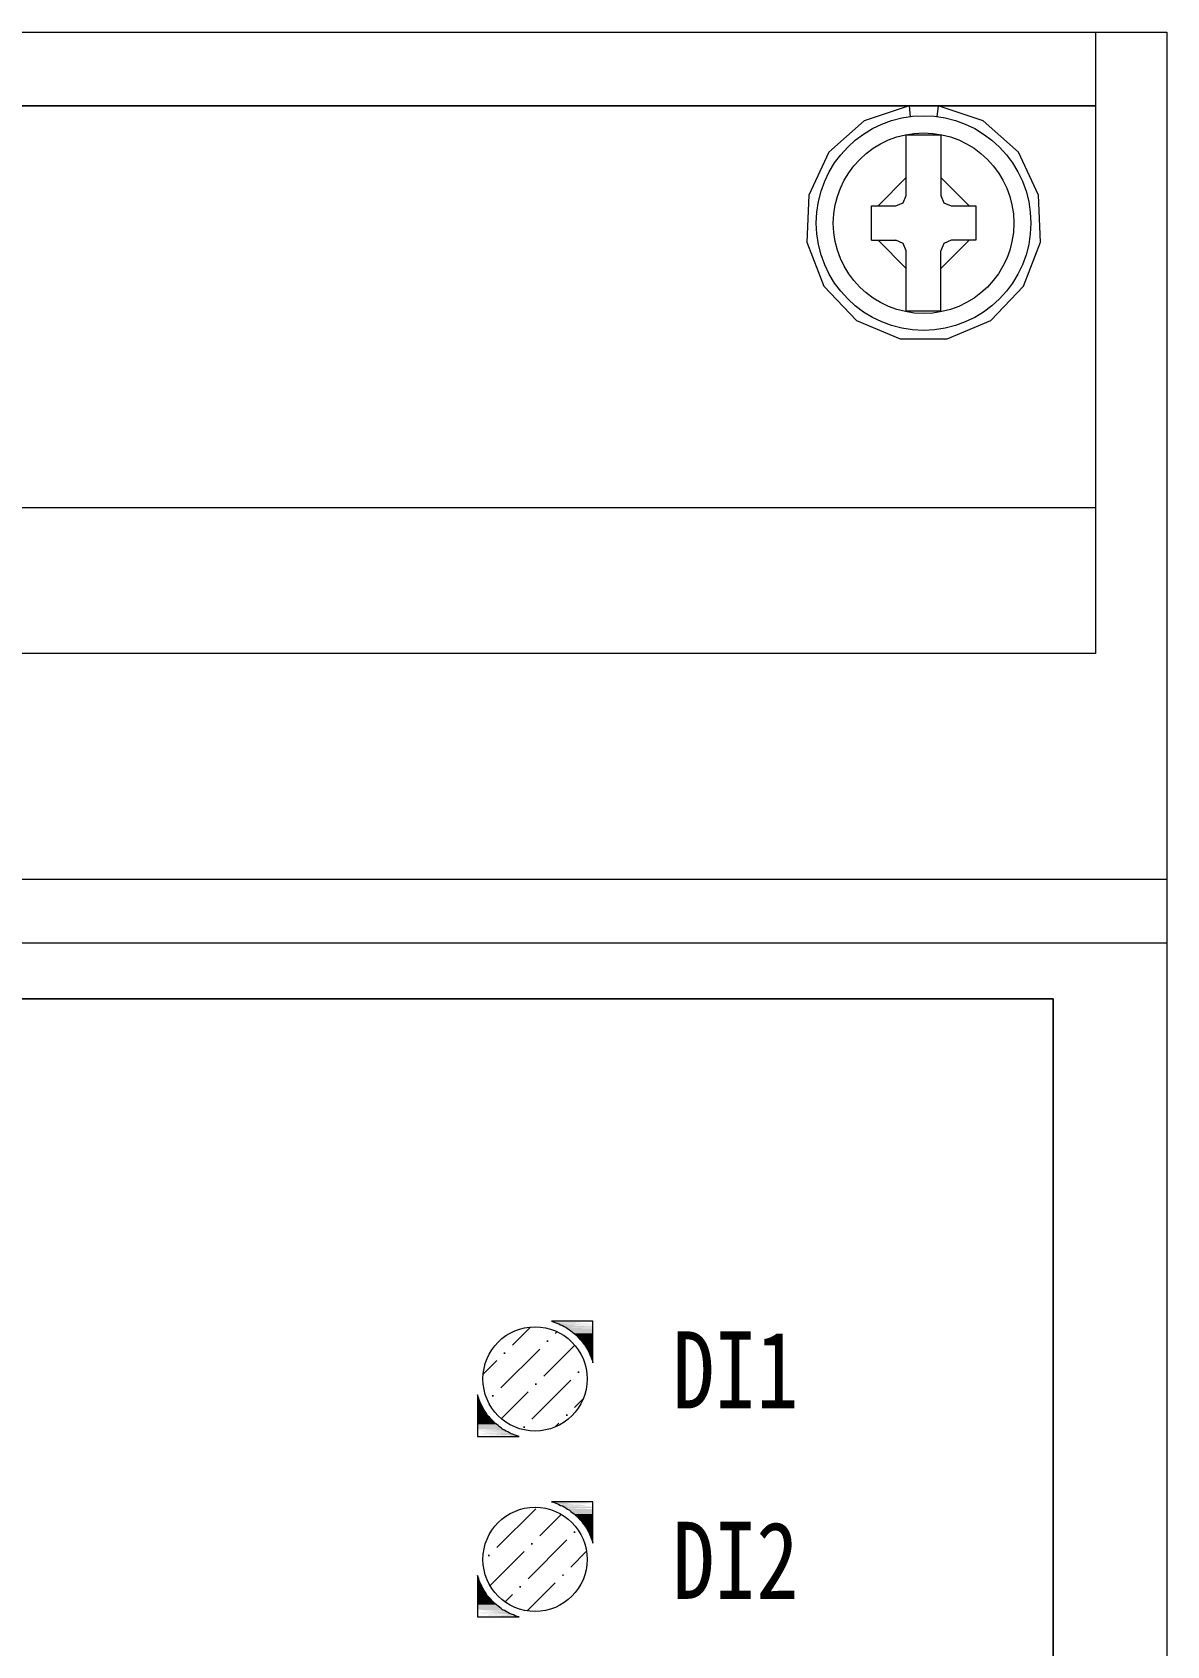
# Model space of a CAD drawing. Extents: x 180699 to 181399, y 198320 to 199620.
# Drawn here: x 181248.44 to 181281.57, y 199027.48 to 199074.59 of the extents above; entities that cross this region are included whole.
import ezdxf

# ---------------------------------------------------------------- set-up
doc = ezdxf.new("R2010")
doc.units = 0
doc.header["$MEASUREMENT"] = 0
doc.layers.add('元件', color=7, linetype='Continuous')
doc.styles.add('-宋体', font='', dxfattribs={"width": 0.7})
doc.styles.get('-宋体').set_extended_font_data('NSimSun')

# ---------------------------------------------------------------- blocks, each defined once
blk = doc.blocks.new('Manufacturer光辉电器PartName电源监控Series消防电源PartTypeMaxCurrent0MinCurrent0PolesMinPower0MaxPower0ShellFrameLimitingCurrentRemarkLibType2DelFlgfalseUpdateDate')
at = {"layer": '元件', "lineweight": 0, "transparency": 33554687}
h = blk.add_hatch(color=8, dxfattribs=at)
h.dxf.hatch_style = 2
h.paths.add_polyline_path([(27.698, 12.142), (27.751, 12.125), (28.906, 12.125)])
h = blk.add_hatch(color=8, dxfattribs=at)
h.dxf.hatch_style = 2
h.paths.add_polyline_path([(27.751, 12.125), (27.805, 12.107), (28.906, 12.107)])
h = blk.add_hatch(color=8, dxfattribs=at)
h.dxf.hatch_style = 2
h.paths.add_polyline_path([(27.805, 12.107), (27.859, 12.09), (28.906, 12.09)])
h = blk.add_hatch(color=8, dxfattribs=at)
h.dxf.hatch_style = 2
h.paths.add_polyline_path([(27.859, 12.09), (27.913, 12.063), (28.906, 12.063)])
h = blk.add_hatch(color=8, dxfattribs=at)
h.dxf.hatch_style = 2
h.paths.add_polyline_path([(27.913, 12.063), (27.966, 12.036), (28.906, 12.036)])
h = blk.add_hatch(color=8, dxfattribs=at)
h.dxf.hatch_style = 2
h.paths.add_polyline_path([(27.966, 12.036), (28.02, 12.017), (28.906, 12.017)])
h = blk.add_hatch(color=8, dxfattribs=at)
h.dxf.hatch_style = 2
h.paths.add_polyline_path([(28.02, 12.017), (28.073, 11.991), (28.906, 11.991)])
h = blk.add_hatch(color=8, dxfattribs=at)
h.dxf.hatch_style = 2
h.paths.add_polyline_path([(28.073, 11.991), (28.127, 11.955), (28.906, 11.955)])
h = blk.add_hatch(color=8, dxfattribs=at)
h.dxf.hatch_style = 2
h.paths.add_polyline_path([(28.073, 11.991), (28.906, 11.991), (28.906, 11.955)])
h = blk.add_hatch(color=8, dxfattribs=at)
h.dxf.hatch_style = 2
h.paths.add_polyline_path([(28.127, 11.955), (28.172, 11.929), (28.906, 11.929)])
h = blk.add_hatch(color=8, dxfattribs=at)
h.dxf.hatch_style = 2
h.paths.add_polyline_path([(28.172, 11.929), (28.226, 11.892), (28.906, 11.892)])
h = blk.add_hatch(color=8, dxfattribs=at)
h.dxf.hatch_style = 2
h.paths.add_polyline_path([(28.172, 11.929), (28.906, 11.929), (28.906, 11.892)])
h = blk.add_hatch(color=8, dxfattribs=at)
h.dxf.hatch_style = 2
h.paths.add_polyline_path([(28.226, 11.892), (28.27, 11.857), (28.906, 11.857)])
h = blk.add_hatch(color=8, dxfattribs=at)
h.dxf.hatch_style = 2
h.paths.add_polyline_path([(28.226, 11.892), (28.906, 11.892), (28.906, 11.857)])
h = blk.add_hatch(color=8, dxfattribs=at)
h.dxf.hatch_style = 2
h.paths.add_polyline_path([(28.27, 11.857), (28.316, 11.821), (28.906, 11.821)])
h = blk.add_hatch(color=8, dxfattribs=at)
h.dxf.hatch_style = 2
h.paths.add_polyline_path([(28.27, 11.857), (28.906, 11.857), (28.906, 11.821)])
h = blk.add_hatch(color=8, dxfattribs=at)
h.dxf.hatch_style = 2
h.paths.add_polyline_path([(28.316, 11.821), (28.36, 11.786), (28.906, 11.786)])
h = blk.add_hatch(color=8, dxfattribs=at)
h.dxf.hatch_style = 2
h.paths.add_polyline_path([(28.316, 11.821), (28.906, 11.821), (28.906, 11.786)])
h = blk.add_hatch(color=8, dxfattribs=at)
h.dxf.hatch_style = 2
h.paths.add_polyline_path([(28.36, 11.786), (28.405, 11.75), (28.906, 11.75)])
h = blk.add_hatch(color=8, dxfattribs=at)
h.dxf.hatch_style = 2
h.paths.add_polyline_path([(28.36, 11.786), (28.906, 11.786), (28.906, 11.75)])
h = blk.add_hatch(color=8, dxfattribs=at)
h.dxf.hatch_style = 2
h.paths.add_polyline_path([(27.558, 11.586), (27.606, 11.586), (27.606, 11.538), (27.558, 11.538)])
h = blk.add_hatch(color=8, dxfattribs=at)
h.dxf.hatch_style = 2
h.paths.add_polyline_path([(28.405, 11.75), (28.449, 11.714), (28.906, 11.714)])
h = blk.add_hatch(color=8, dxfattribs=at)
h.dxf.hatch_style = 2
h.paths.add_polyline_path([(28.405, 11.75), (28.906, 11.75), (28.906, 11.714)])
h = blk.add_hatch(color=8, dxfattribs=at)
h.dxf.hatch_style = 2
h.paths.add_polyline_path([(28.449, 11.714), (28.485, 11.669), (28.906, 11.669)])
h = blk.add_hatch(color=8, dxfattribs=at)
h.dxf.hatch_style = 2
h.paths.add_polyline_path([(28.449, 11.714), (28.906, 11.714), (28.906, 11.669)])
h = blk.add_hatch(color=8, dxfattribs=at)
h.dxf.hatch_style = 2
h.paths.add_polyline_path([(28.485, 11.669), (28.522, 11.633), (28.906, 11.633)])
h = blk.add_hatch(color=8, dxfattribs=at)
h.dxf.hatch_style = 2
h.paths.add_polyline_path([(28.485, 11.669), (28.906, 11.669), (28.906, 11.633)])
h = blk.add_hatch(color=8, dxfattribs=at)
h.dxf.hatch_style = 2
h.paths.add_polyline_path([(28.522, 11.633), (28.566, 11.589), (28.906, 11.589)])
h = blk.add_hatch(color=8, dxfattribs=at)
h.dxf.hatch_style = 2
h.paths.add_polyline_path([(28.522, 11.633), (28.906, 11.633), (28.906, 11.589)])
h = blk.add_hatch(color=8, dxfattribs=at)
h.dxf.hatch_style = 2
h.paths.add_polyline_path([(28.566, 11.589), (28.601, 11.544), (28.906, 11.544)])
h = blk.add_hatch(color=8, dxfattribs=at)
h.dxf.hatch_style = 2
h.paths.add_polyline_path([(28.566, 11.589), (28.906, 11.589), (28.906, 11.544)])
h = blk.add_hatch(color=8, dxfattribs=at)
h.dxf.hatch_style = 2
h.paths.add_polyline_path([(28.601, 11.544), (28.628, 11.5), (28.906, 11.5)])
h = blk.add_hatch(color=8, dxfattribs=at)
h.dxf.hatch_style = 2
h.paths.add_polyline_path([(28.601, 11.544), (28.906, 11.544), (28.906, 11.5)])
h = blk.add_hatch(color=8, dxfattribs=at)
h.dxf.hatch_style = 2
h.paths.add_polyline_path([(28.628, 11.5), (28.664, 11.455), (28.906, 11.455)])
h = blk.add_hatch(color=8, dxfattribs=at)
h.dxf.hatch_style = 2
h.paths.add_polyline_path([(28.628, 11.5), (28.906, 11.5), (28.906, 11.455)])
h = blk.add_hatch(color=8, dxfattribs=at)
h.dxf.hatch_style = 2
h.paths.add_polyline_path([(28.664, 11.455), (28.691, 11.41), (28.906, 11.41)])
h = blk.add_hatch(color=8, dxfattribs=at)
h.dxf.hatch_style = 2
h.paths.add_polyline_path([(28.664, 11.455), (28.906, 11.455), (28.906, 11.41)])
h = blk.add_hatch(color=8, dxfattribs=at)
h.dxf.hatch_style = 2
h.paths.add_polyline_path([(28.691, 11.41), (28.727, 11.366), (28.906, 11.366)])
h = blk.add_hatch(color=8, dxfattribs=at)
h.dxf.hatch_style = 2
h.paths.add_polyline_path([(28.691, 11.41), (28.906, 11.41), (28.906, 11.366)])
h = blk.add_hatch(color=8, dxfattribs=at)
h.dxf.hatch_style = 2
h.paths.add_polyline_path([(28.727, 11.366), (28.753, 11.312), (28.906, 11.312)])
h = blk.add_hatch(color=8, dxfattribs=at)
h.dxf.hatch_style = 2
h.paths.add_polyline_path([(28.727, 11.366), (28.906, 11.366), (28.906, 11.312)])
h = blk.add_hatch(color=8, dxfattribs=at)
h.dxf.hatch_style = 2
h.paths.add_polyline_path([(28.753, 11.312), (28.78, 11.268), (28.906, 11.268)])
h = blk.add_hatch(color=8, dxfattribs=at)
h.dxf.hatch_style = 2
h.paths.add_polyline_path([(28.753, 11.312), (28.906, 11.312), (28.906, 11.268)])
h = blk.add_hatch(color=8, dxfattribs=at)
h.dxf.hatch_style = 2
h.paths.add_polyline_path([(26.304, 11.238), (26.352, 11.238), (26.352, 11.19), (26.304, 11.19)])
h = blk.add_hatch(color=8, dxfattribs=at)
h.dxf.hatch_style = 2
h.paths.add_polyline_path([(28.78, 11.268), (28.799, 11.223), (28.906, 11.223)])
h = blk.add_hatch(color=8, dxfattribs=at)
h.dxf.hatch_style = 2
h.paths.add_polyline_path([(28.78, 11.268), (28.906, 11.268), (28.906, 11.223)])
h = blk.add_hatch(color=8, dxfattribs=at)
h.dxf.hatch_style = 2
h.paths.add_polyline_path([(28.799, 11.223), (28.826, 11.169), (28.906, 11.169)])
h = blk.add_hatch(color=8, dxfattribs=at)
h.dxf.hatch_style = 2
h.paths.add_polyline_path([(28.799, 11.223), (28.906, 11.223), (28.906, 11.169)])
h = blk.add_hatch(color=8, dxfattribs=at)
h.dxf.hatch_style = 2
h.paths.add_polyline_path([(28.826, 11.169), (28.843, 11.125), (28.906, 11.125)])
h = blk.add_hatch(color=8, dxfattribs=at)
h.dxf.hatch_style = 2
h.paths.add_polyline_path([(28.826, 11.169), (28.906, 11.169), (28.906, 11.125)])
h = blk.add_hatch(color=8, dxfattribs=at)
h.dxf.hatch_style = 2
h.paths.add_polyline_path([(28.843, 11.125), (28.861, 11.08), (28.906, 11.08)])
h = blk.add_hatch(color=8, dxfattribs=at)
h.dxf.hatch_style = 2
h.paths.add_polyline_path([(28.843, 11.125), (28.906, 11.125), (28.906, 11.08)])
h = blk.add_hatch(color=8, dxfattribs=at)
h.dxf.hatch_style = 2
h.paths.add_polyline_path([(28.861, 11.08), (28.906, 11.08), (28.906, 11.026)])
h = blk.add_hatch(color=8, dxfattribs=at)
h.dxf.hatch_style = 2
h.paths.add_polyline_path([(28.471, 10.675), (28.519, 10.675), (28.519, 10.627), (28.471, 10.627)])
h = blk.add_hatch(color=8, dxfattribs=at)
h.dxf.hatch_style = 2
h.paths.add_polyline_path([(25.541, 9.936), (25.541, 9.892), (25.577, 9.892)])
h = blk.add_hatch(color=8, dxfattribs=at)
h.dxf.hatch_style = 2
h.paths.add_polyline_path([(25.541, 9.892), (25.541, 9.848), (25.594, 9.848)])
h = blk.add_hatch(color=8, dxfattribs=at)
h.dxf.hatch_style = 2
h.paths.add_polyline_path([(25.541, 9.892), (25.577, 9.892), (25.594, 9.848)])
h = blk.add_hatch(color=8, dxfattribs=at)
h.dxf.hatch_style = 2
h.paths.add_polyline_path([(25.964, 9.987), (26.012, 9.987), (26.012, 9.939), (25.964, 9.939)])
h = blk.add_hatch(color=8, dxfattribs=at)
h.dxf.hatch_style = 2
h.paths.add_polyline_path([(27.217, 10.327), (27.265, 10.327), (27.265, 10.279), (27.217, 10.279)])
h = blk.add_hatch(color=8, dxfattribs=at)
h.dxf.hatch_style = 2
h.paths.add_polyline_path([(25.541, 9.848), (25.541, 9.794), (25.612, 9.794)])
h = blk.add_hatch(color=8, dxfattribs=at)
h.dxf.hatch_style = 2
h.paths.add_polyline_path([(25.541, 9.848), (25.594, 9.848), (25.612, 9.794)])
h = blk.add_hatch(color=8, dxfattribs=at)
h.dxf.hatch_style = 2
h.paths.add_polyline_path([(25.541, 9.794), (25.541, 9.749), (25.63, 9.749)])
h = blk.add_hatch(color=8, dxfattribs=at)
h.dxf.hatch_style = 2
h.paths.add_polyline_path([(25.541, 9.794), (25.612, 9.794), (25.63, 9.749)])
h = blk.add_hatch(color=8, dxfattribs=at)
h.dxf.hatch_style = 2
h.paths.add_polyline_path([(25.541, 9.749), (25.541, 9.704), (25.657, 9.704)])
h = blk.add_hatch(color=8, dxfattribs=at)
h.dxf.hatch_style = 2
h.paths.add_polyline_path([(25.541, 9.749), (25.63, 9.749), (25.657, 9.704)])
h = blk.add_hatch(color=8, dxfattribs=at)
h.dxf.hatch_style = 2
h.paths.add_polyline_path([(25.541, 9.704), (25.541, 9.651), (25.675, 9.651)])
h = blk.add_hatch(color=8, dxfattribs=at)
h.dxf.hatch_style = 2
h.paths.add_polyline_path([(25.541, 9.704), (25.657, 9.704), (25.675, 9.651)])
h = blk.add_hatch(color=8, dxfattribs=at)
h.dxf.hatch_style = 2
h.paths.add_polyline_path([(25.541, 9.651), (25.541, 9.606), (25.702, 9.606)])
h = blk.add_hatch(color=8, dxfattribs=at)
h.dxf.hatch_style = 2
h.paths.add_polyline_path([(25.541, 9.651), (25.675, 9.651), (25.702, 9.606)])
h = blk.add_hatch(color=8, dxfattribs=at)
h.dxf.hatch_style = 2
h.paths.add_polyline_path([(25.541, 9.606), (25.541, 9.561), (25.729, 9.561)])
h = blk.add_hatch(color=8, dxfattribs=at)
h.dxf.hatch_style = 2
h.paths.add_polyline_path([(25.541, 9.606), (25.702, 9.606), (25.729, 9.561)])
h = blk.add_hatch(color=8, dxfattribs=at)
h.dxf.hatch_style = 2
h.paths.add_polyline_path([(25.541, 9.561), (25.541, 9.517), (25.756, 9.517)])
h = blk.add_hatch(color=8, dxfattribs=at)
h.dxf.hatch_style = 2
h.paths.add_polyline_path([(25.541, 9.561), (25.729, 9.561), (25.756, 9.517)])
h = blk.add_hatch(color=8, dxfattribs=at)
h.dxf.hatch_style = 2
h.paths.add_polyline_path([(25.541, 9.517), (25.541, 9.463), (25.791, 9.463)])
h = blk.add_hatch(color=8, dxfattribs=at)
h.dxf.hatch_style = 2
h.paths.add_polyline_path([(25.541, 9.517), (25.756, 9.517), (25.791, 9.463)])
h = blk.add_hatch(color=8, dxfattribs=at)
h.dxf.hatch_style = 2
h.paths.add_polyline_path([(25.541, 9.463), (25.541, 9.419), (25.818, 9.419)])
h = blk.add_hatch(color=8, dxfattribs=at)
h.dxf.hatch_style = 2
h.paths.add_polyline_path([(25.541, 9.463), (25.791, 9.463), (25.818, 9.419)])
h = blk.add_hatch(color=8, dxfattribs=at)
h.dxf.hatch_style = 2
h.paths.add_polyline_path([(28.13, 9.424), (28.178, 9.424), (28.178, 9.376), (28.13, 9.376)])
h = blk.add_hatch(color=8, dxfattribs=at)
h.dxf.hatch_style = 2
h.paths.add_polyline_path([(25.541, 9.419), (25.541, 9.374), (25.854, 9.374)])
h = blk.add_hatch(color=8, dxfattribs=at)
h.dxf.hatch_style = 2
h.paths.add_polyline_path([(25.541, 9.419), (25.818, 9.419), (25.854, 9.374)])
h = blk.add_hatch(color=8, dxfattribs=at)
h.dxf.hatch_style = 2
h.paths.add_polyline_path([(25.541, 9.374), (25.541, 9.338), (25.889, 9.338)])
h = blk.add_hatch(color=8, dxfattribs=at)
h.dxf.hatch_style = 2
h.paths.add_polyline_path([(25.541, 9.374), (25.854, 9.374), (25.889, 9.338)])
h = blk.add_hatch(color=8, dxfattribs=at)
h.dxf.hatch_style = 2
h.paths.add_polyline_path([(25.541, 9.338), (25.541, 9.294), (25.926, 9.294)])
h = blk.add_hatch(color=8, dxfattribs=at)
h.dxf.hatch_style = 2
h.paths.add_polyline_path([(25.541, 9.338), (25.889, 9.338), (25.926, 9.294)])
h = blk.add_hatch(color=8, dxfattribs=at)
h.dxf.hatch_style = 2
h.paths.add_polyline_path([(25.541, 9.294), (25.541, 9.249), (25.97, 9.249)])
h = blk.add_hatch(color=8, dxfattribs=at)
h.dxf.hatch_style = 2
h.paths.add_polyline_path([(25.541, 9.294), (25.926, 9.294), (25.97, 9.249)])
h = blk.add_hatch(color=8, dxfattribs=at)
h.dxf.hatch_style = 2
h.paths.add_polyline_path([(25.541, 9.249), (25.541, 9.213), (26.006, 9.213)])
h = blk.add_hatch(color=8, dxfattribs=at)
h.dxf.hatch_style = 2
h.paths.add_polyline_path([(25.541, 9.249), (25.97, 9.249), (26.006, 9.213)])
h = blk.add_hatch(color=8, dxfattribs=at)
h.dxf.hatch_style = 2
h.paths.add_polyline_path([(25.541, 9.213), (25.541, 9.169), (26.051, 9.169)])
h = blk.add_hatch(color=8, dxfattribs=at)
h.dxf.hatch_style = 2
h.paths.add_polyline_path([(25.541, 9.213), (26.006, 9.213), (26.051, 9.169)])
h = blk.add_hatch(color=8, dxfattribs=at)
h.dxf.hatch_style = 2
h.paths.add_polyline_path([(25.541, 9.169), (25.541, 9.133), (26.095, 9.133)])
h = blk.add_hatch(color=8, dxfattribs=at)
h.dxf.hatch_style = 2
h.paths.add_polyline_path([(25.541, 9.169), (26.051, 9.169), (26.095, 9.133)])
h = blk.add_hatch(color=8, dxfattribs=at)
h.dxf.hatch_style = 2
h.paths.add_polyline_path([(25.541, 9.133), (25.541, 9.097), (26.14, 9.097)])
h = blk.add_hatch(color=8, dxfattribs=at)
h.dxf.hatch_style = 2
h.paths.add_polyline_path([(25.541, 9.133), (26.095, 9.133), (26.14, 9.097)])
h = blk.add_hatch(color=8, dxfattribs=at)
h.dxf.hatch_style = 2
h.paths.add_polyline_path([(25.541, 9.097), (25.541, 9.062), (26.185, 9.062)])
h = blk.add_hatch(color=8, dxfattribs=at)
h.dxf.hatch_style = 2
h.paths.add_polyline_path([(25.541, 9.097), (26.14, 9.097), (26.185, 9.062)])
h = blk.add_hatch(color=8, dxfattribs=at)
h.dxf.hatch_style = 2
h.paths.add_polyline_path([(25.541, 9.062), (25.541, 9.025), (26.23, 9.025)])
h = blk.add_hatch(color=8, dxfattribs=at)
h.dxf.hatch_style = 2
h.paths.add_polyline_path([(25.541, 9.062), (26.185, 9.062), (26.23, 9.025)])
h = blk.add_hatch(color=8, dxfattribs=at)
h.dxf.hatch_style = 2
h.paths.add_polyline_path([(25.541, 9.025), (25.541, 8.99), (26.274, 8.99)])
h = blk.add_hatch(color=8, dxfattribs=at)
h.dxf.hatch_style = 2
h.paths.add_polyline_path([(25.541, 9.025), (26.23, 9.025), (26.274, 8.99)])
h = blk.add_hatch(color=8, dxfattribs=at)
h.dxf.hatch_style = 2
h.paths.add_polyline_path([(25.541, 8.99), (26.274, 8.99), (26.328, 8.963)])
h = blk.add_hatch(color=8, dxfattribs=at)
h.dxf.hatch_style = 2
h.paths.add_polyline_path([(25.541, 8.963), (26.328, 8.963), (26.382, 8.937)])
h = blk.add_hatch(color=8, dxfattribs=at)
h.dxf.hatch_style = 2
h.paths.add_polyline_path([(26.877, 9.076), (26.925, 9.076), (26.925, 9.028), (26.877, 9.028)])
h = blk.add_hatch(color=8, dxfattribs=at)
h.dxf.hatch_style = 2
h.paths.add_polyline_path([(25.541, 8.937), (26.382, 8.937), (26.427, 8.91)])
h = blk.add_hatch(color=8, dxfattribs=at)
h.dxf.hatch_style = 2
h.paths.add_polyline_path([(25.541, 8.91), (26.427, 8.91), (26.48, 8.883)])
h = blk.add_hatch(color=8, dxfattribs=at)
h.dxf.hatch_style = 2
h.paths.add_polyline_path([(25.541, 8.883), (26.48, 8.883), (26.534, 8.856)])
h = blk.add_hatch(color=8, dxfattribs=at)
h.dxf.hatch_style = 2
h.paths.add_polyline_path([(25.541, 8.856), (26.534, 8.856), (26.588, 8.839)])
h = blk.add_hatch(color=8, dxfattribs=at)
h.dxf.hatch_style = 2
h.paths.add_polyline_path([(25.541, 8.839), (26.588, 8.839), (26.642, 8.812)])
h = blk.add_hatch(color=8, dxfattribs=at)
h.dxf.hatch_style = 2
h.paths.add_polyline_path([(25.541, 8.812), (26.642, 8.812), (26.695, 8.793)])
h = blk.add_hatch(color=8, dxfattribs=at)
h.dxf.hatch_style = 2
h.paths.add_polyline_path([(25.541, 8.793), (26.695, 8.793), (26.758, 8.776)])
h = blk.add_hatch(color=8, dxfattribs=at)
h.dxf.hatch_style = 2
h.paths.add_polyline_path([(27.698, 6.873), (27.751, 6.856), (28.906, 6.856)])
h = blk.add_hatch(color=8, dxfattribs=at)
h.dxf.hatch_style = 2
h.paths.add_polyline_path([(27.751, 6.856), (27.805, 6.837), (28.906, 6.837)])
h = blk.add_hatch(color=8, dxfattribs=at)
h.dxf.hatch_style = 2
h.paths.add_polyline_path([(27.805, 6.837), (27.859, 6.819), (28.906, 6.819)])
h = blk.add_hatch(color=8, dxfattribs=at)
h.dxf.hatch_style = 2
h.paths.add_polyline_path([(27.859, 6.819), (27.913, 6.793), (28.906, 6.793)])
h = blk.add_hatch(color=8, dxfattribs=at)
h.dxf.hatch_style = 2
h.paths.add_polyline_path([(27.913, 6.793), (27.966, 6.766), (28.906, 6.766)])
h = blk.add_hatch(color=8, dxfattribs=at)
h.dxf.hatch_style = 2
h.paths.add_polyline_path([(27.966, 6.766), (28.02, 6.748), (28.906, 6.748)])
h = blk.add_hatch(color=8, dxfattribs=at)
h.dxf.hatch_style = 2
h.paths.add_polyline_path([(28.02, 6.748), (28.073, 6.721), (28.906, 6.721)])
h = blk.add_hatch(color=8, dxfattribs=at)
h.dxf.hatch_style = 2
h.paths.add_polyline_path([(28.073, 6.721), (28.127, 6.685), (28.906, 6.685)])
h = blk.add_hatch(color=8, dxfattribs=at)
h.dxf.hatch_style = 2
h.paths.add_polyline_path([(28.073, 6.721), (28.906, 6.721), (28.906, 6.685)])
h = blk.add_hatch(color=8, dxfattribs=at)
h.dxf.hatch_style = 2
h.paths.add_polyline_path([(28.127, 6.685), (28.172, 6.658), (28.906, 6.658)])
h = blk.add_hatch(color=8, dxfattribs=at)
h.dxf.hatch_style = 2
h.paths.add_polyline_path([(28.172, 6.658), (28.226, 6.623), (28.906, 6.623)])
h = blk.add_hatch(color=8, dxfattribs=at)
h.dxf.hatch_style = 2
h.paths.add_polyline_path([(28.172, 6.658), (28.906, 6.658), (28.906, 6.623)])
h = blk.add_hatch(color=8, dxfattribs=at)
h.dxf.hatch_style = 2
h.paths.add_polyline_path([(28.226, 6.623), (28.27, 6.587), (28.906, 6.587)])
h = blk.add_hatch(color=8, dxfattribs=at)
h.dxf.hatch_style = 2
h.paths.add_polyline_path([(28.226, 6.623), (28.906, 6.623), (28.906, 6.587)])
h = blk.add_hatch(color=8, dxfattribs=at)
h.dxf.hatch_style = 2
h.paths.add_polyline_path([(28.27, 6.587), (28.316, 6.552), (28.906, 6.552)])
h = blk.add_hatch(color=8, dxfattribs=at)
h.dxf.hatch_style = 2
h.paths.add_polyline_path([(28.27, 6.587), (28.906, 6.587), (28.906, 6.552)])
h = blk.add_hatch(color=8, dxfattribs=at)
h.dxf.hatch_style = 2
h.paths.add_polyline_path([(28.316, 6.552), (28.36, 6.516), (28.906, 6.516)])
h = blk.add_hatch(color=8, dxfattribs=at)
h.dxf.hatch_style = 2
h.paths.add_polyline_path([(28.316, 6.552), (28.906, 6.552), (28.906, 6.516)])
h = blk.add_hatch(color=8, dxfattribs=at)
h.dxf.hatch_style = 2
h.paths.add_polyline_path([(28.36, 6.516), (28.405, 6.48), (28.906, 6.48)])
h = blk.add_hatch(color=8, dxfattribs=at)
h.dxf.hatch_style = 2
h.paths.add_polyline_path([(28.36, 6.516), (28.906, 6.516), (28.906, 6.48)])
h = blk.add_hatch(color=8, dxfattribs=at)
h.dxf.hatch_style = 2
h.paths.add_polyline_path([(28.405, 6.48), (28.449, 6.445), (28.906, 6.445)])
h = blk.add_hatch(color=8, dxfattribs=at)
h.dxf.hatch_style = 2
h.paths.add_polyline_path([(28.405, 6.48), (28.906, 6.48), (28.906, 6.445)])
h = blk.add_hatch(color=8, dxfattribs=at)
h.dxf.hatch_style = 2
h.paths.add_polyline_path([(28.449, 6.445), (28.485, 6.4), (28.906, 6.4)])
h = blk.add_hatch(color=8, dxfattribs=at)
h.dxf.hatch_style = 2
h.paths.add_polyline_path([(28.449, 6.445), (28.906, 6.445), (28.906, 6.4)])
h = blk.add_hatch(color=8, dxfattribs=at)
h.dxf.hatch_style = 2
h.paths.add_polyline_path([(28.485, 6.4), (28.522, 6.364), (28.906, 6.364)])
h = blk.add_hatch(color=8, dxfattribs=at)
h.dxf.hatch_style = 2
h.paths.add_polyline_path([(28.485, 6.4), (28.906, 6.4), (28.906, 6.364)])
h = blk.add_hatch(color=8, dxfattribs=at)
h.dxf.hatch_style = 2
h.paths.add_polyline_path([(28.522, 6.364), (28.566, 6.32), (28.906, 6.32)])
h = blk.add_hatch(color=8, dxfattribs=at)
h.dxf.hatch_style = 2
h.paths.add_polyline_path([(28.522, 6.364), (28.906, 6.364), (28.906, 6.32)])
h = blk.add_hatch(color=8, dxfattribs=at)
h.dxf.hatch_style = 2
h.paths.add_polyline_path([(28.566, 6.32), (28.601, 6.274), (28.906, 6.274)])
h = blk.add_hatch(color=8, dxfattribs=at)
h.dxf.hatch_style = 2
h.paths.add_polyline_path([(28.566, 6.32), (28.906, 6.32), (28.906, 6.274)])
h = blk.add_hatch(color=8, dxfattribs=at)
h.dxf.hatch_style = 2
h.paths.add_polyline_path([(28.601, 6.274), (28.628, 6.23), (28.906, 6.23)])
h = blk.add_hatch(color=8, dxfattribs=at)
h.dxf.hatch_style = 2
h.paths.add_polyline_path([(28.601, 6.274), (28.906, 6.274), (28.906, 6.23)])
h = blk.add_hatch(color=8, dxfattribs=at)
h.dxf.hatch_style = 2
h.paths.add_polyline_path([(28.628, 6.23), (28.664, 6.185), (28.906, 6.185)])
h = blk.add_hatch(color=8, dxfattribs=at)
h.dxf.hatch_style = 2
h.paths.add_polyline_path([(28.628, 6.23), (28.906, 6.23), (28.906, 6.185)])
h = blk.add_hatch(color=8, dxfattribs=at)
h.dxf.hatch_style = 2
h.paths.add_polyline_path([(28.664, 6.185), (28.691, 6.141), (28.906, 6.141)])
h = blk.add_hatch(color=8, dxfattribs=at)
h.dxf.hatch_style = 2
h.paths.add_polyline_path([(28.664, 6.185), (28.906, 6.185), (28.906, 6.141)])
h = blk.add_hatch(color=8, dxfattribs=at)
h.dxf.hatch_style = 2
h.paths.add_polyline_path([(28.691, 6.141), (28.727, 6.096), (28.906, 6.096)])
h = blk.add_hatch(color=8, dxfattribs=at)
h.dxf.hatch_style = 2
h.paths.add_polyline_path([(28.691, 6.141), (28.906, 6.141), (28.906, 6.096)])
h = blk.add_hatch(color=8, dxfattribs=at)
h.dxf.hatch_style = 2
h.paths.add_polyline_path([(27.101, 5.664), (27.149, 5.664), (27.149, 5.616), (27.101, 5.616)])
h = blk.add_hatch(color=8, dxfattribs=at)
h.dxf.hatch_style = 2
h.paths.add_polyline_path([(28.354, 6.004), (28.402, 6.004), (28.402, 5.956), (28.354, 5.956)])
h = blk.add_hatch(color=8, dxfattribs=at)
h.dxf.hatch_style = 2
h.paths.add_polyline_path([(28.727, 6.096), (28.753, 6.043), (28.906, 6.043)])
h = blk.add_hatch(color=8, dxfattribs=at)
h.dxf.hatch_style = 2
h.paths.add_polyline_path([(28.727, 6.096), (28.906, 6.096), (28.906, 6.043)])
h = blk.add_hatch(color=8, dxfattribs=at)
h.dxf.hatch_style = 2
h.paths.add_polyline_path([(28.753, 6.043), (28.78, 5.997), (28.906, 5.997)])
h = blk.add_hatch(color=8, dxfattribs=at)
h.dxf.hatch_style = 2
h.paths.add_polyline_path([(28.753, 6.043), (28.906, 6.043), (28.906, 5.997)])
h = blk.add_hatch(color=8, dxfattribs=at)
h.dxf.hatch_style = 2
h.paths.add_polyline_path([(28.78, 5.997), (28.799, 5.953), (28.906, 5.953)])
h = blk.add_hatch(color=8, dxfattribs=at)
h.dxf.hatch_style = 2
h.paths.add_polyline_path([(28.78, 5.997), (28.906, 5.997), (28.906, 5.953)])
h = blk.add_hatch(color=8, dxfattribs=at)
h.dxf.hatch_style = 2
h.paths.add_polyline_path([(28.799, 5.953), (28.826, 5.899), (28.906, 5.899)])
h = blk.add_hatch(color=8, dxfattribs=at)
h.dxf.hatch_style = 2
h.paths.add_polyline_path([(28.799, 5.953), (28.906, 5.953), (28.906, 5.899)])
h = blk.add_hatch(color=8, dxfattribs=at)
h.dxf.hatch_style = 2
h.paths.add_polyline_path([(28.826, 5.899), (28.843, 5.855), (28.906, 5.855)])
h = blk.add_hatch(color=8, dxfattribs=at)
h.dxf.hatch_style = 2
h.paths.add_polyline_path([(28.826, 5.899), (28.906, 5.899), (28.906, 5.855)])
h = blk.add_hatch(color=8, dxfattribs=at)
h.dxf.hatch_style = 2
h.paths.add_polyline_path([(28.843, 5.855), (28.861, 5.81), (28.906, 5.81)])
h = blk.add_hatch(color=8, dxfattribs=at)
h.dxf.hatch_style = 2
h.paths.add_polyline_path([(28.843, 5.855), (28.906, 5.855), (28.906, 5.81)])
h = blk.add_hatch(color=8, dxfattribs=at)
h.dxf.hatch_style = 2
h.paths.add_polyline_path([(28.861, 5.81), (28.906, 5.81), (28.906, 5.757)])
h = blk.add_hatch(color=8, dxfattribs=at)
h.dxf.hatch_style = 2
h.paths.add_polyline_path([(25.848, 5.325), (25.896, 5.325), (25.896, 5.277), (25.848, 5.277)])
h = blk.add_hatch(color=8, dxfattribs=at)
h.dxf.hatch_style = 2
h.paths.add_polyline_path([(28.014, 4.753), (28.062, 4.753), (28.062, 4.705), (28.014, 4.705)])
h = blk.add_hatch(color=8, dxfattribs=at)
h.dxf.hatch_style = 2
h.paths.add_polyline_path([(25.541, 4.667), (25.541, 4.623), (25.577, 4.623)])
h = blk.add_hatch(color=8, dxfattribs=at)
h.dxf.hatch_style = 2
h.paths.add_polyline_path([(25.541, 4.623), (25.541, 4.577), (25.594, 4.577)])
h = blk.add_hatch(color=8, dxfattribs=at)
h.dxf.hatch_style = 2
h.paths.add_polyline_path([(25.541, 4.623), (25.577, 4.623), (25.594, 4.577)])
h = blk.add_hatch(color=8, dxfattribs=at)
h.dxf.hatch_style = 2
h.paths.add_polyline_path([(25.541, 4.577), (25.541, 4.524), (25.612, 4.524)])
h = blk.add_hatch(color=8, dxfattribs=at)
h.dxf.hatch_style = 2
h.paths.add_polyline_path([(25.541, 4.577), (25.594, 4.577), (25.612, 4.524)])
h = blk.add_hatch(color=8, dxfattribs=at)
h.dxf.hatch_style = 2
h.paths.add_polyline_path([(25.541, 4.524), (25.541, 4.479), (25.63, 4.479)])
h = blk.add_hatch(color=8, dxfattribs=at)
h.dxf.hatch_style = 2
h.paths.add_polyline_path([(25.541, 4.524), (25.612, 4.524), (25.63, 4.479)])
h = blk.add_hatch(color=8, dxfattribs=at)
h.dxf.hatch_style = 2
h.paths.add_polyline_path([(25.541, 4.479), (25.541, 4.435), (25.657, 4.435)])
h = blk.add_hatch(color=8, dxfattribs=at)
h.dxf.hatch_style = 2
h.paths.add_polyline_path([(25.541, 4.479), (25.63, 4.479), (25.657, 4.435)])
h = blk.add_hatch(color=8, dxfattribs=at)
h.dxf.hatch_style = 2
h.paths.add_polyline_path([(25.541, 4.435), (25.541, 4.381), (25.675, 4.381)])
h = blk.add_hatch(color=8, dxfattribs=at)
h.dxf.hatch_style = 2
h.paths.add_polyline_path([(25.541, 4.435), (25.657, 4.435), (25.675, 4.381)])
h = blk.add_hatch(color=8, dxfattribs=at)
h.dxf.hatch_style = 2
h.paths.add_polyline_path([(25.541, 4.381), (25.541, 4.337), (25.702, 4.337)])
h = blk.add_hatch(color=8, dxfattribs=at)
h.dxf.hatch_style = 2
h.paths.add_polyline_path([(25.541, 4.381), (25.675, 4.381), (25.702, 4.337)])
h = blk.add_hatch(color=8, dxfattribs=at)
h.dxf.hatch_style = 2
h.paths.add_polyline_path([(25.541, 4.337), (25.541, 4.292), (25.729, 4.292)])
h = blk.add_hatch(color=8, dxfattribs=at)
h.dxf.hatch_style = 2
h.paths.add_polyline_path([(25.541, 4.337), (25.702, 4.337), (25.729, 4.292)])
h = blk.add_hatch(color=8, dxfattribs=at)
h.dxf.hatch_style = 2
h.paths.add_polyline_path([(25.541, 4.292), (25.541, 4.247), (25.756, 4.247)])
h = blk.add_hatch(color=8, dxfattribs=at)
h.dxf.hatch_style = 2
h.paths.add_polyline_path([(25.541, 4.292), (25.729, 4.292), (25.756, 4.247)])
h = blk.add_hatch(color=8, dxfattribs=at)
h.dxf.hatch_style = 2
h.paths.add_polyline_path([(25.541, 4.247), (25.541, 4.193), (25.791, 4.193)])
h = blk.add_hatch(color=8, dxfattribs=at)
h.dxf.hatch_style = 2
h.paths.add_polyline_path([(25.541, 4.247), (25.756, 4.247), (25.791, 4.193)])
h = blk.add_hatch(color=8, dxfattribs=at)
h.dxf.hatch_style = 2
h.paths.add_polyline_path([(26.761, 4.414), (26.809, 4.414), (26.809, 4.366), (26.761, 4.366)])
h = blk.add_hatch(color=8, dxfattribs=at)
h.dxf.hatch_style = 2
h.paths.add_polyline_path([(25.541, 4.193), (25.541, 4.149), (25.818, 4.149)])
h = blk.add_hatch(color=8, dxfattribs=at)
h.dxf.hatch_style = 2
h.paths.add_polyline_path([(25.541, 4.193), (25.791, 4.193), (25.818, 4.149)])
h = blk.add_hatch(color=8, dxfattribs=at)
h.dxf.hatch_style = 2
h.paths.add_polyline_path([(25.541, 4.149), (25.541, 4.104), (25.854, 4.104)])
h = blk.add_hatch(color=8, dxfattribs=at)
h.dxf.hatch_style = 2
h.paths.add_polyline_path([(25.541, 4.149), (25.818, 4.149), (25.854, 4.104)])
h = blk.add_hatch(color=8, dxfattribs=at)
h.dxf.hatch_style = 2
h.paths.add_polyline_path([(25.541, 4.104), (25.541, 4.068), (25.889, 4.068)])
h = blk.add_hatch(color=8, dxfattribs=at)
h.dxf.hatch_style = 2
h.paths.add_polyline_path([(25.541, 4.104), (25.854, 4.104), (25.889, 4.068)])
h = blk.add_hatch(color=8, dxfattribs=at)
h.dxf.hatch_style = 2
h.paths.add_polyline_path([(25.541, 4.068), (25.541, 4.024), (25.926, 4.024)])
h = blk.add_hatch(color=8, dxfattribs=at)
h.dxf.hatch_style = 2
h.paths.add_polyline_path([(25.541, 4.068), (25.889, 4.068), (25.926, 4.024)])
h = blk.add_hatch(color=8, dxfattribs=at)
h.dxf.hatch_style = 2
h.paths.add_polyline_path([(25.541, 4.024), (25.541, 3.979), (25.97, 3.979)])
h = blk.add_hatch(color=8, dxfattribs=at)
h.dxf.hatch_style = 2
h.paths.add_polyline_path([(25.541, 4.024), (25.926, 4.024), (25.97, 3.979)])
h = blk.add_hatch(color=8, dxfattribs=at)
h.dxf.hatch_style = 2
h.paths.add_polyline_path([(25.541, 3.979), (25.541, 3.943), (26.006, 3.943)])
h = blk.add_hatch(color=8, dxfattribs=at)
h.dxf.hatch_style = 2
h.paths.add_polyline_path([(25.541, 3.979), (25.97, 3.979), (26.006, 3.943)])
h = blk.add_hatch(color=8, dxfattribs=at)
h.dxf.hatch_style = 2
h.paths.add_polyline_path([(25.541, 3.943), (25.541, 3.899), (26.051, 3.899)])
h = blk.add_hatch(color=8, dxfattribs=at)
h.dxf.hatch_style = 2
h.paths.add_polyline_path([(25.541, 3.943), (26.006, 3.943), (26.051, 3.899)])
h = blk.add_hatch(color=8, dxfattribs=at)
h.dxf.hatch_style = 2
h.paths.add_polyline_path([(25.541, 3.899), (25.541, 3.863), (26.095, 3.863)])
h = blk.add_hatch(color=8, dxfattribs=at)
h.dxf.hatch_style = 2
h.paths.add_polyline_path([(25.541, 3.899), (26.051, 3.899), (26.095, 3.863)])
h = blk.add_hatch(color=8, dxfattribs=at)
h.dxf.hatch_style = 2
h.paths.add_polyline_path([(25.541, 3.863), (25.541, 3.827), (26.14, 3.827)])
h = blk.add_hatch(color=8, dxfattribs=at)
h.dxf.hatch_style = 2
h.paths.add_polyline_path([(25.541, 3.863), (26.095, 3.863), (26.14, 3.827)])
h = blk.add_hatch(color=8, dxfattribs=at)
h.dxf.hatch_style = 2
h.paths.add_polyline_path([(25.541, 3.827), (25.541, 3.791), (26.185, 3.791)])
h = blk.add_hatch(color=8, dxfattribs=at)
h.dxf.hatch_style = 2
h.paths.add_polyline_path([(25.541, 3.827), (26.14, 3.827), (26.185, 3.791)])
h = blk.add_hatch(color=8, dxfattribs=at)
h.dxf.hatch_style = 2
h.paths.add_polyline_path([(25.541, 3.791), (25.541, 3.756), (26.23, 3.756)])
h = blk.add_hatch(color=8, dxfattribs=at)
h.dxf.hatch_style = 2
h.paths.add_polyline_path([(25.541, 3.791), (26.185, 3.791), (26.23, 3.756)])
h = blk.add_hatch(color=8, dxfattribs=at)
h.dxf.hatch_style = 2
h.paths.add_polyline_path([(25.541, 3.756), (25.541, 3.72), (26.274, 3.72)])
h = blk.add_hatch(color=8, dxfattribs=at)
h.dxf.hatch_style = 2
h.paths.add_polyline_path([(25.541, 3.756), (26.23, 3.756), (26.274, 3.72)])
h = blk.add_hatch(color=8, dxfattribs=at)
h.dxf.hatch_style = 2
h.paths.add_polyline_path([(25.541, 3.72), (26.274, 3.72), (26.328, 3.693)])
h = blk.add_hatch(color=8, dxfattribs=at)
h.dxf.hatch_style = 2
h.paths.add_polyline_path([(25.541, 3.693), (26.328, 3.693), (26.382, 3.666)])
h = blk.add_hatch(color=8, dxfattribs=at)
h.dxf.hatch_style = 2
h.paths.add_polyline_path([(25.541, 3.666), (26.382, 3.666), (26.427, 3.64)])
h = blk.add_hatch(color=8, dxfattribs=at)
h.dxf.hatch_style = 2
h.paths.add_polyline_path([(25.541, 3.64), (26.427, 3.64), (26.48, 3.613)])
h = blk.add_hatch(color=8, dxfattribs=at)
h.dxf.hatch_style = 2
h.paths.add_polyline_path([(25.541, 3.613), (26.48, 3.613), (26.534, 3.586)])
h = blk.add_hatch(color=8, dxfattribs=at)
h.dxf.hatch_style = 2
h.paths.add_polyline_path([(25.541, 3.586), (26.534, 3.586), (26.588, 3.568)])
h = blk.add_hatch(color=8, dxfattribs=at)
h.dxf.hatch_style = 2
h.paths.add_polyline_path([(25.541, 3.568), (26.588, 3.568), (26.642, 3.541)])
h = blk.add_hatch(color=8, dxfattribs=at)
h.dxf.hatch_style = 2
h.paths.add_polyline_path([(25.541, 3.541), (26.642, 3.541), (26.695, 3.524)])
h = blk.add_hatch(color=8, dxfattribs=at)
h.dxf.hatch_style = 2
h.paths.add_polyline_path([(25.541, 3.524), (26.695, 3.524), (26.758, 3.515)])
at = {"layer": '元件', "color": 8, "lineweight": 0, "transparency": 33554687}
blk.add_line((-45.67, 25.049), (45.67, 25.049), dxfattribs=at)
for points in [[(-45.67, 49.773), (45.67, 49.773), (45.67, -45.486), (-45.67, -45.486)], [(-43.54, 49.773), (43.594, 49.773), (43.594, 31.632), (-43.54, 31.632)], [(-43.54, 47.629), (43.594, 47.629), (43.594, 35.892), (-43.54, 35.892)], [(-45.67, 23.191), (45.67, 23.191), (45.67, -20.753), (-45.67, -20.753)], [(-42.698, 21.557), (42.35, 21.557), (42.35, -17.252), (-42.698, -17.252)]]:
    blk.add_lwpolyline(points, close=True, dxfattribs=at)
for points in [[(38.143, 47.629), (-38.134, 47.629)], [(38.143, 47.629), (36.836, 47.183), (35.798, 46.272), (35.216, 45.021), (35.162, 43.645), (35.655, 42.359), (36.612, 41.359), (37.883, 40.823), (39.262, 40.823), (40.533, 41.359), (41.491, 42.359), (41.983, 43.645), (41.929, 45.021), (41.338, 46.272), (40.31, 47.183), (38.993, 47.629)], [(38.143, 47.629), (38.178, 47.308)], [(38.993, 47.629), (38.143, 47.629)], [(38.993, 47.629), (38.958, 47.308)], [(43.594, 47.629), (38.993, 47.629)], [(38.063, 45.012), (38.063, 46.772)], [(39.074, 46.772), (38.063, 46.772)], [(39.074, 46.772), (39.074, 45.012)], [(38.063, 45.53), (37.239, 44.708)], [(39.898, 44.708), (39.074, 45.53)], [(37.758, 44.708), (37.973, 44.798), (38.063, 45.012)], [(39.074, 45.012), (39.164, 44.798), (39.378, 44.708)], [(37.051, 43.699), (37.051, 44.708)], [(37.051, 44.708), (37.758, 44.708)], [(39.378, 44.708), (40.094, 44.708)], [(40.094, 44.708), (40.094, 43.699)], [(37.051, 43.699), (37.758, 43.699)], [(37.239, 43.699), (38.063, 42.877)], [(38.063, 43.395), (37.973, 43.61), (37.758, 43.699)], [(38.063, 41.636), (38.063, 43.395)], [(39.074, 42.877), (39.898, 43.699)], [(39.378, 43.699), (39.164, 43.61), (39.074, 43.395)], [(39.074, 41.636), (39.074, 43.395)], [(40.094, 43.699), (39.378, 43.699)], [(38.063, 41.636), (39.074, 41.636)], [(42.35, 21.557), (-42.698, 21.557)], [(42.35, -17.252), (42.35, 21.557)], [(26.561, 11.446), (27.089, 11.973)], [(27.698, 12.142), (27.751, 12.125), (27.805, 12.107), (27.859, 12.09), (27.913, 12.063), (27.966, 12.036), (28.02, 12.017), (28.073, 11.991), (28.127, 11.955), (28.172, 11.929), (28.226, 11.892), (28.27, 11.857), (28.316, 11.821), (28.36, 11.786), (28.405, 11.75), (28.449, 11.714), (28.485, 11.669), (28.522, 11.633), (28.566, 11.589), (28.601, 11.544), (28.628, 11.5), (28.664, 11.455), (28.691, 11.41), (28.727, 11.366), (28.753, 11.312), (28.78, 11.268), (28.799, 11.223), (28.826, 11.169), (28.843, 11.125), (28.861, 11.08), (28.88, 11.026), (28.897, 10.982), (28.906, 10.928)], [(28.906, 12.142), (27.698, 12.142)], [(27.814, 11.786), (27.867, 11.839)], [(28.906, 10.928), (28.906, 12.142)], [(26.221, 10.196), (27.357, 11.33)], [(27.474, 10.535), (28.387, 11.446)], [(25.71, 10.597), (26.105, 10.991)], [(27.125, 9.285), (28.27, 10.419)], [(25.702, 9.606), (25.675, 9.651), (25.657, 9.704), (25.63, 9.749), (25.612, 9.794), (25.594, 9.848), (25.577, 9.892), (25.558, 9.936), (25.541, 9.99)], [(25.541, 9.99), (25.541, 8.776)], [(26.238, 9.302), (27.018, 10.08)], [(26.758, 8.776), (26.695, 8.793), (26.642, 8.812), (26.588, 8.839), (26.534, 8.856), (26.48, 8.883), (26.427, 8.91), (26.382, 8.937), (26.328, 8.963), (26.274, 8.99), (26.23, 9.025), (26.185, 9.062), (26.14, 9.097), (26.095, 9.133), (26.051, 9.169), (26.006, 9.213), (25.97, 9.249), (25.926, 9.294), (25.889, 9.338), (25.854, 9.374), (25.818, 9.419), (25.791, 9.463), (25.756, 9.517), (25.729, 9.561), (25.702, 9.606)], [(28.378, 9.624), (28.628, 9.874)], [(27.814, 9.062), (27.921, 9.169)], [(25.541, 8.776), (26.758, 8.776)], [(26.105, 5.534), (27.241, 6.668)], [(27.698, 6.873), (27.751, 6.856), (27.805, 6.837), (27.859, 6.819), (27.913, 6.793), (27.966, 6.766), (28.02, 6.748), (28.073, 6.721), (28.127, 6.685), (28.172, 6.658), (28.226, 6.623), (28.27, 6.587), (28.316, 6.552), (28.36, 6.516), (28.405, 6.48), (28.449, 6.445), (28.485, 6.4), (28.522, 6.364), (28.566, 6.32), (28.601, 6.274), (28.628, 6.23), (28.664, 6.185), (28.691, 6.141), (28.727, 6.096), (28.753, 6.043), (28.78, 5.997), (28.799, 5.953), (28.826, 5.899), (28.843, 5.855), (28.861, 5.81), (28.88, 5.757), (28.897, 5.712), (28.906, 5.659)], [(28.906, 6.873), (27.698, 6.873)], [(28.906, 5.659), (28.906, 6.873)], [(27.357, 5.872), (27.993, 6.507)], [(27.018, 4.623), (28.154, 5.757)], [(25.908, 4.425), (26.901, 5.417)], [(28.27, 4.961), (28.727, 5.426)], [(26.758, 3.515), (26.695, 3.524), (26.642, 3.541), (26.588, 3.568), (26.534, 3.586), (26.48, 3.613), (26.427, 3.64), (26.382, 3.666), (26.328, 3.693), (26.274, 3.72), (26.23, 3.756), (26.185, 3.791), (26.14, 3.827), (26.095, 3.863), (26.051, 3.899), (26.006, 3.943), (25.97, 3.979), (25.926, 4.024), (25.889, 4.068), (25.854, 4.104), (25.818, 4.149), (25.791, 4.193), (25.756, 4.247), (25.729, 4.292), (25.702, 4.337), (25.675, 4.381), (25.657, 4.435), (25.63, 4.479), (25.612, 4.524), (25.594, 4.577), (25.577, 4.623), (25.558, 4.667), (25.541, 4.721)], [(25.541, 4.721), (25.541, 3.515)], [(26.991, 3.684), (27.814, 4.506)], [(26.346, 3.952), (26.561, 4.166)], [(25.541, 3.515), (26.758, 3.515)]]:
    blk.add_lwpolyline(points, dxfattribs=at)
for centre, radius in [((38.568, 44.204), 3.134), ((38.568, 44.199), 2.636), ((27.223, 10.459), 1.522), ((27.223, 5.189), 1.522)]:
    blk.add_circle(centre, radius, dxfattribs=at)
at = {"layer": '元件', "color": 8, "lineweight": 0, "transparency": 33554687, "style": '-宋体', "width": 0.8}
for s, p in [('DI1', (31.238, 9.596)), ('DI2', (31.238, 4.037))]:
    blk.add_text(s, height=2.25, dxfattribs=at).set_placement(p)

msp = doc.modelspace()

# ---------------------------------------------------------------- block references
at = {"transparency": 33554687}
msp.add_blockref('Manufacturer光辉电器PartName电源监控Series消防电源PartTypeMaxCurrent0MinCurrent0PolesMinPower0MaxPower0ShellFrameLimitingCurrentRemarkLibType2DelFlgfalseUpdateDate', (181235.898, 199024.814), dxfattribs=at)

doc.saveas('drawing.dxf')
